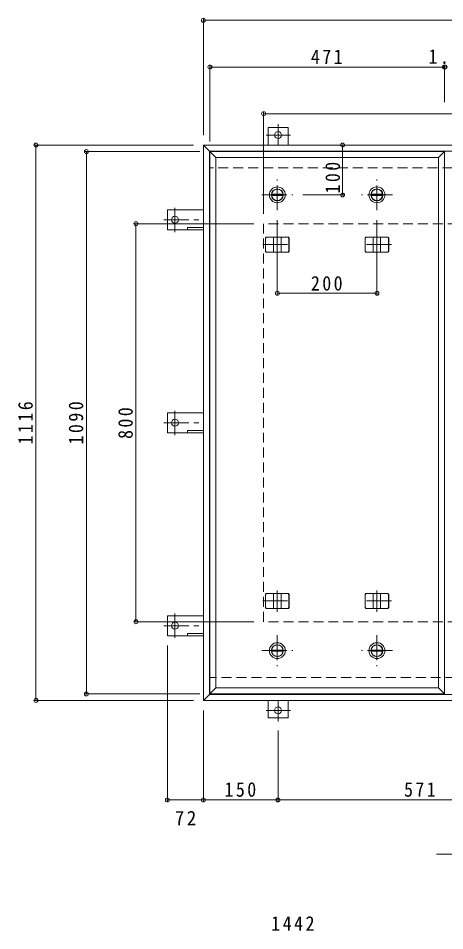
# Model space of a CAD drawing. Units: millimetres on the paper, enlarged 2 times, with parts at other scales. Extents: x -526 to 546, y -392 to 381.
# Drawn here: x -521.4 to -350.1, y 7.6 to 374.3 of the extents above; entities that cross this region are included whole.
import ezdxf

# ---------------------------------------------------------------- set-up
doc = ezdxf.new("R2010")
doc.units = ezdxf.units.MM
doc.header["$LTSCALE"] = 2
doc.header["$PDMODE"] = 32
doc.header["$PDSIZE"] = 1.6
doc.linetypes.add('CHAIN1', pattern=[8, 5, -1, 1, -1])
doc.linetypes.add('DASHED2', pattern=[3, 2, -1])
for name, color, linetype, lineweight in [('0-1_躯体', 2, 'CHAIN1', 9), ('0-2_仕上', 3, 'Continuous', 9), ('0-3_建具', 4, 'Continuous', 9), ('0-4_その他', 7, 'Continuous', 9), ('0-C', 2, 'Continuous', 9), ('0-E', 3, 'Continuous', 9), ('0-F', 7, 'Continuous', 9), ('D-F', 7, 'Continuous', 9)]:
    doc.layers.add(name, color=color, linetype=linetype, lineweight=lineweight)
doc.styles.add('ＭＳ ゴシック', font='')
doc.styles.get('ＭＳ ゴシック').set_extended_font_data('MS Gothic')

msp = doc.modelspace()

# ---------------------------------------------------------------- linework, layer by layer
at = {"layer": '0-1_躯体', "linetype": 'DASHED2'}
for p, q in [((-161.043, 314.156), (-444.643, 314.156)), ((-182.843, 291.756), (-422.843, 291.756)), ((-422.843, 131.756), (-422.843, 291.756)), ((-182.843, 131.756), (-422.843, 131.756)), ((-255.743, 109.356), (-444.643, 109.356))]:
    msp.add_line(p, q, dxfattribs=at)
at = {"layer": '0-1_躯体'}
for p, q in [((-417.343, 297.156), (-417.343, 309.556)), ((-377.343, 297.156), (-377.343, 309.556)), ((-423.543, 303.356), (-411.143, 303.356)), ((-371.143, 303.356), (-383.543, 303.356)), ((-417.343, 126.356), (-417.343, 113.956)), ((-377.343, 126.356), (-377.343, 113.956)), ((-423.543, 120.156), (-411.143, 120.156)), ((-371.143, 120.156), (-383.543, 120.156))]:
    msp.add_line(p, q, dxfattribs=at)
at = {"layer": '0-2_仕上'}
for p, q in [((-442.043, 318.356), (-444.443, 320.756)), ((-350.243, 320.756), (-444.443, 320.756)), ((-444.443, 320.756), (-444.443, 102.756)), ((-352.643, 318.356), (-350.243, 320.756)), ((-350.243, 102.756), (-350.243, 320.756)), ((-442.043, 318.356), (-352.643, 318.356)), ((-442.043, 105.156), (-442.043, 318.356)), ((-352.643, 318.356), (-352.643, 105.156)), ((-442.043, 105.156), (-444.443, 102.756)), ((-350.243, 102.756), (-444.443, 102.756)), ((-442.043, 105.156), (-352.643, 105.156)), ((-352.643, 105.156), (-350.243, 102.756))]:
    msp.add_line(p, q, dxfattribs=at)
at = {"layer": '0-3_建具'}
for p, q in [((-447.043, 323.356), (-444.643, 320.956)), ((-447.043, 323.356), (-158.643, 323.356)), ((-447.043, 323.356), (-447.043, 100.156)), ((-444.643, 320.956), (-161.043, 320.956)), ((-444.643, 320.956), (-444.643, 102.556)), ((-422.11, 285.956), (-421.763, 286.356)), ((-422.03, 285.956), (-421.683, 286.356)), ((-412.922, 286.356), (-421.763, 286.356)), ((-418.843, 280.356), (-418.843, 286.356)), ((-415.843, 280.356), (-415.843, 286.356)), ((-412.656, 285.956), (-413.002, 286.356)), ((-412.576, 285.956), (-412.922, 286.356)), ((-382.11, 285.956), (-381.763, 286.356)), ((-382.03, 285.956), (-381.683, 286.356)), ((-372.922, 286.356), (-381.763, 286.356)), ((-378.843, 280.356), (-378.843, 286.356)), ((-375.843, 280.356), (-375.843, 286.356)), ((-372.656, 285.956), (-373.002, 286.356)), ((-372.576, 285.956), (-372.922, 286.356)), ((-422.11, 280.756), (-422.11, 285.956)), ((-422.03, 285.956), (-422.11, 285.956)), ((-422.03, 280.756), (-422.03, 285.956)), ((-412.656, 280.756), (-412.656, 285.956)), ((-412.656, 285.956), (-412.576, 285.956)), ((-412.576, 280.756), (-412.576, 285.956)), ((-382.11, 280.756), (-382.11, 285.956)), ((-382.03, 285.956), (-382.11, 285.956)), ((-382.03, 280.756), (-382.03, 285.956)), ((-372.656, 280.756), (-372.656, 285.956)), ((-372.656, 285.956), (-372.576, 285.956)), ((-372.576, 280.756), (-372.576, 285.956)), ((-422.11, 280.756), (-421.763, 280.356)), ((-422.03, 280.756), (-422.11, 280.756)), ((-422.03, 280.756), (-421.683, 280.356)), ((-421.763, 280.356), (-412.922, 280.356)), ((-412.656, 280.756), (-413.002, 280.356)), ((-412.576, 280.756), (-412.922, 280.356)), ((-412.656, 280.756), (-412.576, 280.756)), ((-382.11, 280.756), (-381.763, 280.356)), ((-382.03, 280.756), (-382.11, 280.756)), ((-382.03, 280.756), (-381.683, 280.356)), ((-381.763, 280.356), (-372.922, 280.356)), ((-372.656, 280.756), (-373.002, 280.356)), ((-372.576, 280.756), (-372.922, 280.356)), ((-372.656, 280.756), (-372.576, 280.756)), ((-422.11, 142.756), (-421.763, 143.156)), ((-422.03, 142.756), (-421.683, 143.156)), ((-421.763, 143.156), (-412.922, 143.156)), ((-418.843, 143.156), (-418.843, 137.156)), ((-415.843, 143.156), (-415.843, 137.156)), ((-412.656, 142.756), (-413.002, 143.156)), ((-412.576, 142.756), (-412.922, 143.156)), ((-382.11, 142.756), (-381.763, 143.156)), ((-382.03, 142.756), (-381.683, 143.156)), ((-381.763, 143.156), (-372.922, 143.156)), ((-378.843, 143.156), (-378.843, 137.156)), ((-375.843, 143.156), (-375.843, 137.156)), ((-372.656, 142.756), (-373.002, 143.156)), ((-372.576, 142.756), (-372.922, 143.156)), ((-422.03, 142.756), (-422.11, 142.756)), ((-422.11, 142.756), (-422.11, 137.556)), ((-422.03, 142.756), (-422.03, 137.556)), ((-412.656, 142.756), (-412.576, 142.756)), ((-412.656, 142.756), (-412.656, 137.556)), ((-412.576, 142.756), (-412.576, 137.556)), ((-382.03, 142.756), (-382.11, 142.756)), ((-382.11, 142.756), (-382.11, 137.556)), ((-382.03, 142.756), (-382.03, 137.556)), ((-372.656, 142.756), (-372.576, 142.756)), ((-372.656, 142.756), (-372.656, 137.556)), ((-372.576, 142.756), (-372.576, 137.556)), ((-422.03, 137.556), (-422.11, 137.556)), ((-422.11, 137.556), (-421.763, 137.156)), ((-422.03, 137.556), (-421.683, 137.156)), ((-412.922, 137.156), (-421.763, 137.156)), ((-412.656, 137.556), (-413.002, 137.156)), ((-412.576, 137.556), (-412.922, 137.156)), ((-412.656, 137.556), (-412.576, 137.556)), ((-382.03, 137.556), (-382.11, 137.556)), ((-382.11, 137.556), (-381.763, 137.156)), ((-382.03, 137.556), (-381.683, 137.156)), ((-372.922, 137.156), (-381.763, 137.156)), ((-372.656, 137.556), (-373.002, 137.156)), ((-372.576, 137.556), (-372.922, 137.156)), ((-372.656, 137.556), (-372.576, 137.556)), ((-444.643, 102.556), (-447.043, 100.156)), ((-447.043, 100.156), (-158.643, 100.156)), ((-444.643, 102.556), (-161.043, 102.556))]:
    msp.add_line(p, q, dxfattribs=at)
at = {"layer": '0-3_建具', "linetype": 'CHAIN1'}
for p, q in [((-417.343, 287.779), (-417.343, 279.131)), ((-377.343, 287.779), (-377.343, 279.131)), ((-423.225, 283.356), (-411.461, 283.356)), ((-371.461, 283.356), (-383.225, 283.356)), ((-417.343, 135.732), (-417.343, 144.38)), ((-377.343, 135.732), (-377.343, 144.38)), ((-423.225, 140.156), (-411.461, 140.156)), ((-371.461, 140.156), (-383.225, 140.156))]:
    msp.add_line(p, q, dxfattribs=at)
at = {"layer": '0-4_その他'}
msp.add_line((-238.436, 38.32), (-353.436, 38.32), dxfattribs=at)
at = {"layer": '0-C', "color": 4}
for p, q in [((-419.629, 303.606), (-415.057, 303.606)), ((-419.629, 303.106), (-415.057, 303.106)), ((-379.629, 303.606), (-375.056, 303.606)), ((-379.629, 303.106), (-375.056, 303.106)), ((-419.629, 120.406), (-415.057, 120.406)), ((-419.629, 119.906), (-415.057, 119.906)), ((-379.629, 120.406), (-375.056, 120.406)), ((-379.629, 119.906), (-375.056, 119.906))]:
    msp.add_line(p, q, dxfattribs=at)
at = {"layer": '0-C'}
for centre, radius in [((-417.343, 303.356), 3.2), ((-417.343, 303.356), 2.4), ((-417.343, 303.356), 2.35), ((-377.343, 303.356), 3.2), ((-377.343, 303.356), 2.4), ((-377.343, 303.356), 2.35), ((-417.343, 120.156), 3.2), ((-417.343, 120.156), 2.4), ((-417.343, 120.156), 2.35), ((-377.343, 120.156), 3.2), ((-377.343, 120.156), 2.4), ((-377.343, 120.156), 2.35)]:
    msp.add_circle(centre, radius, dxfattribs=at)
at = {"layer": '0-C', "color": 4}
for centre in [(-417.343, 303.356), (-377.343, 303.356), (-417.343, 120.156), (-377.343, 120.156)]:
    msp.add_circle(centre, 2.3, dxfattribs=at)
at = {"layer": '0-E'}
for p, q in [((-413.043, 330.396), (-421.043, 330.396)), ((-421.043, 323.356), (-421.043, 330.396)), ((-413.043, 323.356), (-413.043, 330.396)), ((-461.483, 289.356), (-461.483, 297.356)), ((-447.043, 297.356), (-461.483, 297.356)), ((-447.043, 289.356), (-461.483, 289.356)), ((-461.483, 207.756), (-461.483, 215.756)), ((-447.043, 215.756), (-461.483, 215.756)), ((-447.043, 207.756), (-461.483, 207.756)), ((-461.483, 134.156), (-461.483, 126.156)), ((-447.043, 134.156), (-461.483, 134.156)), ((-447.043, 126.156), (-461.483, 126.156)), ((-421.043, 100.156), (-421.043, 93.116)), ((-413.043, 100.156), (-413.043, 93.116)), ((-413.043, 93.116), (-421.043, 93.116))]:
    msp.add_line(p, q, dxfattribs=at)
at = {"layer": '0-E', "linetype": 'CHAIN1'}
for p, q in [((-417.043, 331.827), (-417.043, 323.396)), ((-412.075, 327.396), (-421.852, 327.396)), ((-458.483, 288.388), (-458.483, 298.165)), ((-462.915, 293.356), (-447.083, 293.356)), ((-458.483, 206.788), (-458.483, 216.565)), ((-462.915, 211.756), (-447.083, 211.756)), ((-458.483, 135.124), (-458.483, 125.346)), ((-462.915, 130.156), (-447.083, 130.156)), ((-417.043, 91.684), (-417.043, 100.116)), ((-412.075, 96.116), (-421.852, 96.116))]:
    msp.add_line(p, q, dxfattribs=at)
at = {"layer": '0-E'}
for points in [[(-447.043, 290.256), (-453.483, 290.256), (-453.483, 289.356)], [(-447.043, 208.656), (-453.483, 208.656), (-453.483, 207.756)], [(-447.043, 127.056), (-453.483, 127.056), (-453.483, 126.156)]]:
    msp.add_lwpolyline(points, dxfattribs=at)
for centre in [(-417.043, 327.396), (-458.483, 293.356), (-458.483, 211.756), (-458.483, 130.156), (-417.043, 96.116)]:
    msp.add_circle(centre, 1.4, dxfattribs=at)
at = {"layer": '0-F'}
for p, q in [((-447.043, 374.14), (-447.043, 327.356)), ((-447.043, 373.54), (-158.643, 373.54)), ((-444.443, 355.339), (-444.443, 324.756)), ((-444.443, 354.739), (-350.243, 354.739)), ((-350.243, 355.339), (-350.243, 340.616)), ((-350.243, 354.739), (-349.943, 354.739)), ((-422.843, 336.562), (-422.843, 295.756)), ((-422.843, 335.962), (-182.843, 335.962)), ((-514.924, 323.356), (-451.043, 323.356)), ((-514.324, 323.356), (-514.324, 100.156)), ((-391.159, 323.356), (-391.159, 303.356)), ((-494.634, 320.756), (-448.443, 320.756)), ((-494.034, 320.756), (-494.034, 102.756)), ((-390.559, 303.356), (-407.143, 303.356)), ((-474.744, 291.756), (-426.843, 291.756)), ((-474.144, 131.756), (-474.144, 291.756)), ((-417.343, 263.19), (-417.343, 293.156)), ((-377.343, 263.19), (-377.343, 293.156)), ((-417.343, 263.79), (-377.343, 263.79)), ((-474.744, 131.756), (-426.843, 131.756)), ((-461.483, 59.545), (-461.483, 122.156)), ((-494.634, 102.756), (-448.443, 102.756)), ((-514.924, 100.156), (-451.043, 100.156)), ((-447.043, 59.545), (-447.043, 96.156)), ((-417.043, 59.545), (-417.043, 88.084)), ((-417.043, 60.145), (-302.843, 60.145))]:
    msp.add_line(p, q, dxfattribs=at)
msp.add_lwpolyline([(-461.483, 60.145), (-447.043, 60.145), (-417.043, 60.145)], dxfattribs=at)
for p in [(-447.043, 373.54), (-444.443, 354.739), (-350.243, 354.739), (-349.943, 354.739), (-422.843, 335.962), (-514.324, 323.356), (-391.159, 323.356), (-494.034, 320.756), (-391.159, 303.356), (-474.144, 291.756), (-417.343, 263.79), (-377.343, 263.79), (-474.144, 131.756), (-494.034, 102.756), (-514.324, 100.156), (-461.483, 60.145), (-447.043, 60.145), (-417.043, 60.145)]:
    msp.add_point(p, dxfattribs=at)

# ---------------------------------------------------------------- texts
at = {"layer": '0-F', "color": 2, "char_height": 5.865, "attachment_point": 7, "style": 'ＭＳ ゴシック'}
for s, insert in [('\\T1.27;\\W0.9;471', (-403.843, 355.939)), ('\\T1.27;\\W0.9;1.5', (-356.593, 355.939)), ('\\T1.27;\\W0.9;200', (-403.843, 264.79)), ('\\T1.27;\\W0.9;150', (-438.543, 61.345)), ('\\T1.27;\\W0.9;571', (-366.443, 61.345)), ('\\T1.27;\\W0.95;72', (-458.513, 49.931))]:
    msp.add_mtext(s, dxfattribs=dict(at, insert=insert))
at = {"layer": '0-F', "color": 2, "char_height": 5.865, "attachment_point": 7, "rotation": 90, "style": 'ＭＳ ゴシック'}
for s, insert in [('\\T1.27;\\W0.9;100', (-392.119, 303.912)), ('\\T1.28;\\W0.9;1116', (-515.524, 203.006)), ('\\T1.28;\\W0.9;1090', (-495.234, 203.006)), ('\\T1.27;\\W0.9;800', (-475.344, 205.256))]:
    msp.add_mtext(s, dxfattribs=dict(at, insert=insert))
at = {"layer": 'D-F', "color": 2, "insert": (-419.793, 7.568), "char_height": 5.865, "attachment_point": 7, "style": 'ＭＳ ゴシック'}
msp.add_mtext('\\T1.28;\\W0.9;1442', dxfattribs=at)

doc.saveas('drawing.dxf')
